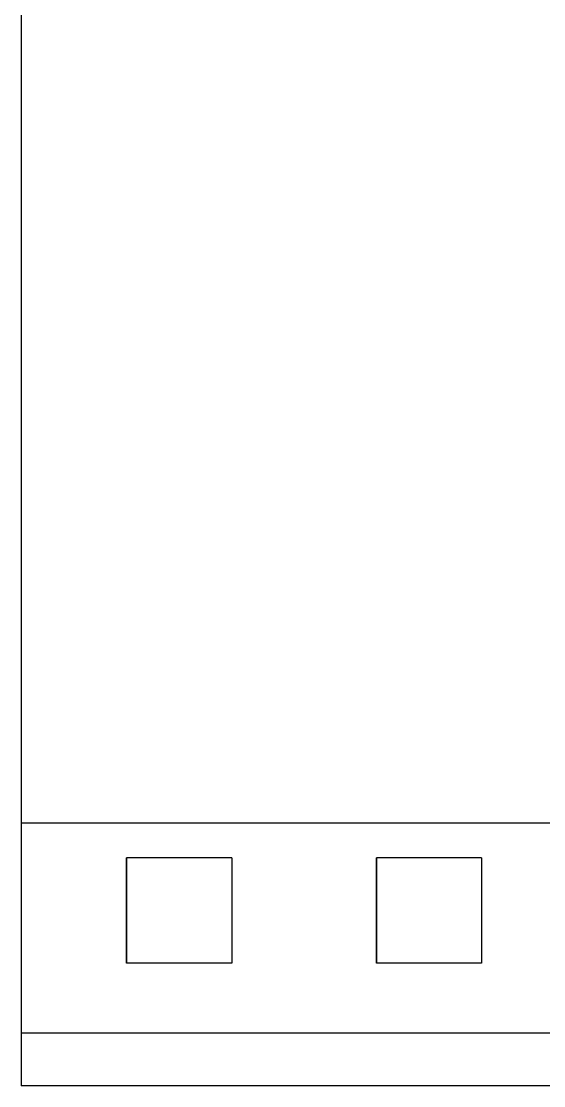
# Model space of a CAD drawing. Header units: centimetres. Extents: x 31418 to 49849, y -3781 to 3852.
# Drawn here: x 41747 to 42342, y -502 to 713 of the extents above; entities that cross this region are included whole.
import ezdxf

# ---------------------------------------------------------------- set-up
doc = ezdxf.new("R2010")
doc.units = ezdxf.units.CM
doc.header["$LTSCALE"] = 100
doc.header["$MEASUREMENT"] = 0
doc.layers.add('Muebles', color=11, linetype='Continuous')

msp = doc.modelspace()

# ---------------------------------------------------------------- linework, layer by layer
for p, q in [((41746.6, 747.9), (41746.6, -202.1)), ((41746.6, -202.1), (44256.6, -202.1)), ((41746.6, -202.1), (41746.6, -502.1)), ((41866.6, -242.1), (41866.6, -362.1)), ((41986.6, -242.1), (41986.6, -362.1)), ((42151.6, -242.1), (42151.6, -362.1)), ((42271.6, -242.1), (42271.6, -362.1)), ((44256.6, -442.1), (41746.6, -442.1)), ((44256.6, -502.1), (41746.6, -502.1))]:
    msp.add_line(p, q)
at = {"layer": 'Muebles'}
for p, q in [((41866.6, -362.1), (41866.6, -242.1)), ((41986.6, -242.1), (41866.6, -242.1)), ((41986.6, -242.1), (41986.6, -362.1)), ((42151.6, -362.1), (42151.6, -242.1)), ((42271.6, -242.1), (42151.6, -242.1)), ((42271.6, -242.1), (42271.6, -362.1)), ((41986.6, -362.1), (41866.6, -362.1)), ((42271.6, -362.1), (42151.6, -362.1))]:
    msp.add_line(p, q, dxfattribs=at)

doc.saveas('drawing.dxf')
